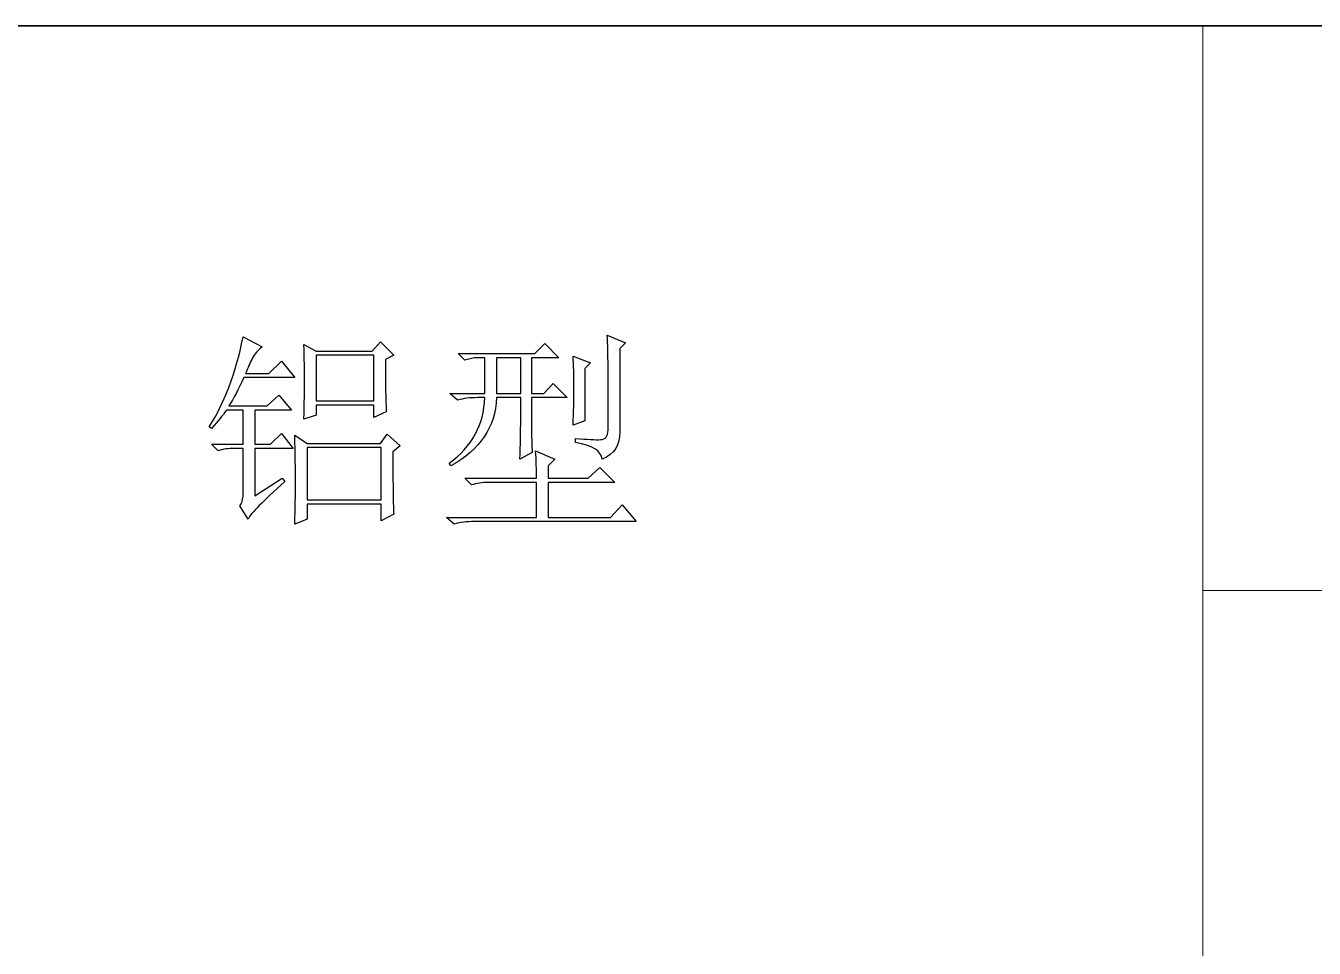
# Model space of a CAD drawing. Header units: millimetres. Extents: x 803 to 1266, y 444 to 714.
# Drawn here: x 914.32 to 945.05, y 469.71 to 491.73 of the extents above; entities that cross this region are included whole.
import ezdxf

# ---------------------------------------------------------------- set-up
doc = ezdxf.new("R2010")
doc.units = ezdxf.units.MM
doc.layers.add('layer 1', color=7, linetype='CONTINUOUS')

msp = doc.modelspace()

# ---------------------------------------------------------------- linework, layer by layer
at = {"layer": 'layer 1', "lineweight": 35}
msp.add_open_spline([(1000.226, 491.728), (1000.226, 491.728), (826.729, 491.728), (826.729, 491.728)], degree=3, dxfattribs=at)
at = {"layer": 'layer 1', "color": 1, "lineweight": 9}
for points in [[(942.394, 491.728), (942.394, 491.728), (942.394, 491.728), (942.394, 491.728)], [(942.394, 491.728), (942.394, 491.728), (942.394, 451.293), (942.394, 451.293)], [(1000.226, 478.249), (1000.226, 478.249), (942.394, 478.249), (942.394, 478.249)]]:
    msp.add_open_spline(points, degree=3, dxfattribs=at)
at = {"layer": 'layer 1', "color": 250}
for points, knots in [([(919.785, 480.512), (919.785, 480.512), (919.785, 481.643), (919.785, 481.643), (919.785, 481.643), (919.785, 481.643), (920.698, 481.643), (920.698, 481.643), (920.698, 481.643), (920.698, 481.643), (920.42, 481.999), (920.42, 481.999), (920.42, 481.999), (920.42, 481.999), (920.162, 481.742), (920.162, 481.742), (920.162, 481.742), (920.162, 481.742), (919.785, 481.742), (919.785, 481.742), (919.785, 481.742), (919.785, 481.742), (919.785, 482.556), (919.785, 482.556), (919.785, 482.556), (919.785, 482.556), (920.658, 482.556), (920.658, 482.556), (920.658, 482.556), (920.658, 482.556), (920.361, 482.913), (920.361, 482.913), (920.361, 482.913), (920.361, 482.913), (920.082, 482.655), (920.082, 482.655), (920.082, 482.655), (920.082, 482.655), (919.169, 482.655), (919.169, 482.655), (919.169, 482.655), (919.275, 482.827), (919.395, 483.052), (919.527, 483.33), (919.527, 483.33), (919.527, 483.33), (920.737, 483.33), (920.737, 483.33), (920.737, 483.33), (920.737, 483.33), (920.42, 483.726), (920.42, 483.726), (920.42, 483.726), (920.42, 483.726), (920.122, 483.429), (920.122, 483.429), (920.122, 483.429), (920.122, 483.429), (919.566, 483.429), (919.566, 483.429), (919.566, 483.429), (919.62, 483.561), (919.672, 483.68), (919.726, 483.786), (919.726, 483.786), (919.778, 483.892), (919.858, 483.984), (919.963, 484.064), (919.963, 484.064), (919.963, 484.064), (919.507, 484.302), (919.507, 484.302), (919.507, 484.302), (919.322, 483.402), (919.051, 482.688), (918.694, 482.159), (918.694, 482.159), (918.694, 482.159), (918.753, 482.119), (918.753, 482.119), (918.753, 482.119), (918.898, 482.278), (919.018, 482.423), (919.11, 482.556), (919.11, 482.556), (919.11, 482.556), (919.507, 482.556), (919.507, 482.556), (919.507, 482.556), (919.507, 482.556), (919.507, 481.742), (919.507, 481.742), (919.507, 481.742), (919.507, 481.742), (918.753, 481.742), (918.753, 481.742), (918.753, 481.742), (918.753, 481.742), (918.912, 481.583), (918.912, 481.583), (918.912, 481.583), (919.03, 481.623), (919.163, 481.643), (919.308, 481.643), (919.308, 481.643), (919.308, 481.643), (919.507, 481.643), (919.507, 481.643), (919.507, 481.643), (919.507, 481.643), (919.507, 480.551), (919.507, 480.551), (919.507, 480.551), (919.507, 480.419), (919.481, 480.326), (919.428, 480.273), (919.428, 480.273), (919.428, 480.273), (919.626, 479.956), (919.626, 479.956), (919.626, 479.956), (919.693, 480.089), (919.983, 480.386), (920.499, 480.849), (920.499, 480.849), (920.499, 480.849), (920.439, 480.928), (920.439, 480.928), (920.439, 480.928), (920.439, 480.928), (919.785, 480.512), (919.785, 480.512)], [0, 0, 0, 0, 0.030303, 0.030303, 0.030303, 0.030303, 0.060606, 0.060606, 0.060606, 0.060606, 0.090909, 0.090909, 0.090909, 0.090909, 0.121212, 0.121212, 0.121212, 0.121212, 0.151515, 0.151515, 0.151515, 0.151515, 0.181818, 0.181818, 0.181818, 0.181818, 0.212121, 0.212121, 0.212121, 0.212121, 0.242424, 0.242424, 0.242424, 0.242424, 0.272727, 0.272727, 0.272727, 0.272727, 0.30303, 0.30303, 0.30303, 0.30303, 0.333333, 0.333333, 0.333333, 0.333333, 0.363636, 0.363636, 0.363636, 0.363636, 0.393939, 0.393939, 0.393939, 0.393939, 0.424242, 0.424242, 0.424242, 0.424242, 0.454545, 0.454545, 0.454545, 0.454545, 0.484848, 0.484848, 0.484848, 0.484848, 0.515152, 0.515152, 0.515152, 0.515152, 0.545455, 0.545455, 0.545455, 0.545455, 0.575758, 0.575758, 0.575758, 0.575758, 0.606061, 0.606061, 0.606061, 0.606061, 0.636364, 0.636364, 0.636364, 0.636364, 0.666667, 0.666667, 0.666667, 0.666667, 0.69697, 0.69697, 0.69697, 0.69697, 0.727273, 0.727273, 0.727273, 0.727273, 0.757576, 0.757576, 0.757576, 0.757576, 0.787879, 0.787879, 0.787879, 0.787879, 0.818182, 0.818182, 0.818182, 0.818182, 0.848485, 0.848485, 0.848485, 0.848485, 0.878788, 0.878788, 0.878788, 0.878788, 0.909091, 0.909091, 0.909091, 0.909091, 0.939394, 0.939394, 0.939394, 0.939394, 0.969697, 0.969697, 0.969697, 0.969697, 1, 1, 1, 1]), ([(928.191, 484.341), (928.204, 484.103), (928.21, 483.899), (928.21, 483.726), (928.21, 483.726), (928.21, 483.726), (928.21, 482.079), (928.21, 482.079), (928.21, 482.079), (928.21, 481.933), (928.151, 481.857), (928.032, 481.851), (928.032, 481.851), (927.913, 481.844), (927.715, 481.855), (927.436, 481.881), (927.436, 481.881), (927.436, 481.881), (927.436, 481.782), (927.436, 481.782), (927.436, 481.782), (927.833, 481.715), (928.045, 481.583), (928.071, 481.385), (928.071, 481.385), (928.363, 481.503), (928.501, 481.722), (928.489, 482.039), (928.489, 482.039), (928.489, 482.039), (928.489, 484.024), (928.489, 484.024), (928.489, 484.024), (928.489, 484.024), (928.627, 484.163), (928.627, 484.163), (928.627, 484.163), (928.627, 484.163), (928.191, 484.341), (928.191, 484.341)], [0, 0, 0, 0, 0.1, 0.1, 0.1, 0.1, 0.2, 0.2, 0.2, 0.2, 0.3, 0.3, 0.3, 0.3, 0.4, 0.4, 0.4, 0.4, 0.5, 0.5, 0.5, 0.5, 0.6, 0.6, 0.6, 0.6, 0.7, 0.7, 0.7, 0.7, 0.8, 0.8, 0.8, 0.8, 0.9, 0.9, 0.9, 0.9, 1, 1, 1, 1]), ([(922.622, 482.674), (922.622, 482.674), (922.622, 482.377), (922.622, 482.377), (922.622, 482.377), (922.622, 482.377), (922.92, 482.516), (922.92, 482.516), (922.92, 482.516), (922.907, 482.794), (922.901, 483.21), (922.901, 483.766), (922.901, 483.766), (922.901, 483.766), (923.099, 483.865), (923.099, 483.865), (923.099, 483.865), (923.099, 483.865), (922.781, 484.183), (922.781, 484.183), (922.781, 484.183), (922.781, 484.183), (922.583, 483.965), (922.583, 483.965), (922.583, 483.965), (922.583, 483.965), (921.253, 483.965), (921.253, 483.965), (921.253, 483.965), (921.253, 483.965), (920.956, 484.123), (920.956, 484.123), (920.956, 484.123), (920.968, 483.779), (920.975, 483.495), (920.975, 483.269), (920.975, 483.269), (920.975, 483.045), (920.968, 482.734), (920.956, 482.337), (920.956, 482.337), (920.956, 482.337), (921.253, 482.436), (921.253, 482.436), (921.253, 482.436), (921.253, 482.436), (921.253, 482.674), (921.253, 482.674), (921.253, 482.674), (921.253, 482.674), (922.622, 482.674), (922.622, 482.674)], [0, 0, 0, 0, 0.076923, 0.076923, 0.076923, 0.076923, 0.153846, 0.153846, 0.153846, 0.153846, 0.230769, 0.230769, 0.230769, 0.230769, 0.307692, 0.307692, 0.307692, 0.307692, 0.384615, 0.384615, 0.384615, 0.384615, 0.461538, 0.461538, 0.461538, 0.461538, 0.538462, 0.538462, 0.538462, 0.538462, 0.615385, 0.615385, 0.615385, 0.615385, 0.692308, 0.692308, 0.692308, 0.692308, 0.769231, 0.769231, 0.769231, 0.769231, 0.846154, 0.846154, 0.846154, 0.846154, 0.923077, 0.923077, 0.923077, 0.923077, 1, 1, 1, 1]), ([(926.107, 481.385), (926.107, 481.385), (926.405, 481.543), (926.405, 481.543), (926.405, 481.543), (926.391, 481.715), (926.385, 481.933), (926.385, 482.198), (926.385, 482.198), (926.385, 482.198), (926.385, 482.853), (926.385, 482.853), (926.385, 482.853), (926.385, 482.853), (927.238, 482.853), (927.238, 482.853), (927.238, 482.853), (927.238, 482.853), (926.901, 483.191), (926.901, 483.191), (926.901, 483.191), (926.901, 483.191), (926.683, 482.952), (926.683, 482.952), (926.683, 482.952), (926.683, 482.952), (926.385, 482.952), (926.385, 482.952), (926.385, 482.952), (926.385, 482.952), (926.385, 483.805), (926.385, 483.805), (926.385, 483.805), (926.385, 483.805), (927.04, 483.805), (927.04, 483.805), (927.04, 483.805), (927.04, 483.805), (926.702, 484.143), (926.702, 484.143), (926.702, 484.143), (926.702, 484.143), (926.464, 483.904), (926.464, 483.904), (926.464, 483.904), (926.464, 483.904), (924.639, 483.904), (924.639, 483.904), (924.639, 483.904), (924.639, 483.904), (924.797, 483.746), (924.797, 483.746), (924.797, 483.746), (924.797, 483.746), (925.016, 483.805), (925.016, 483.805), (925.016, 483.805), (925.016, 483.805), (925.274, 483.805), (925.274, 483.805), (925.274, 483.805), (925.274, 483.805), (925.274, 482.952), (925.274, 482.952), (925.274, 482.952), (925.274, 482.952), (924.44, 482.952), (924.44, 482.952), (924.44, 482.952), (924.44, 482.952), (924.619, 482.794), (924.619, 482.794), (924.619, 482.794), (924.764, 482.833), (924.923, 482.853), (925.095, 482.853), (925.095, 482.853), (925.095, 482.853), (925.274, 482.853), (925.274, 482.853), (925.274, 482.853), (925.247, 482.205), (924.963, 481.682), (924.42, 481.286), (924.42, 481.286), (924.42, 481.286), (924.46, 481.226), (924.46, 481.226), (924.46, 481.226), (925.161, 481.609), (925.525, 482.152), (925.552, 482.853), (925.552, 482.853), (925.552, 482.853), (926.127, 482.853), (926.127, 482.853), (926.127, 482.853), (926.127, 482.853), (926.127, 482.198), (926.127, 482.198), (926.127, 482.198), (926.127, 482.013), (926.121, 481.742), (926.107, 481.385)], [0, 0, 0, 0, 0.038462, 0.038462, 0.038462, 0.038462, 0.076923, 0.076923, 0.076923, 0.076923, 0.115385, 0.115385, 0.115385, 0.115385, 0.153846, 0.153846, 0.153846, 0.153846, 0.192308, 0.192308, 0.192308, 0.192308, 0.230769, 0.230769, 0.230769, 0.230769, 0.269231, 0.269231, 0.269231, 0.269231, 0.307692, 0.307692, 0.307692, 0.307692, 0.346154, 0.346154, 0.346154, 0.346154, 0.384615, 0.384615, 0.384615, 0.384615, 0.423077, 0.423077, 0.423077, 0.423077, 0.461538, 0.461538, 0.461538, 0.461538, 0.5, 0.5, 0.5, 0.5, 0.538462, 0.538462, 0.538462, 0.538462, 0.576923, 0.576923, 0.576923, 0.576923, 0.615385, 0.615385, 0.615385, 0.615385, 0.653846, 0.653846, 0.653846, 0.653846, 0.692308, 0.692308, 0.692308, 0.692308, 0.730769, 0.730769, 0.730769, 0.730769, 0.769231, 0.769231, 0.769231, 0.769231, 0.807692, 0.807692, 0.807692, 0.807692, 0.846154, 0.846154, 0.846154, 0.846154, 0.884615, 0.884615, 0.884615, 0.884615, 0.923077, 0.923077, 0.923077, 0.923077, 0.961538, 0.961538, 0.961538, 0.961538, 1, 1, 1, 1]), ([(921.253, 483.865), (921.253, 483.865), (922.622, 483.865), (922.622, 483.865), (922.622, 483.865), (922.622, 483.865), (922.622, 482.773), (922.622, 482.773), (922.622, 482.773), (922.622, 482.773), (921.253, 482.773), (921.253, 482.773), (921.253, 482.773), (921.253, 482.773), (921.253, 483.865), (921.253, 483.865)], [0, 0, 0, 0, 0.25, 0.25, 0.25, 0.25, 0.5, 0.5, 0.5, 0.5, 0.75, 0.75, 0.75, 0.75, 1, 1, 1, 1]), ([(925.552, 483.805), (925.552, 483.805), (926.127, 483.805), (926.127, 483.805), (926.127, 483.805), (926.127, 483.805), (926.127, 482.952), (926.127, 482.952), (926.127, 482.952), (926.127, 482.952), (925.552, 482.952), (925.552, 482.952), (925.552, 482.952), (925.552, 482.952), (925.552, 483.805), (925.552, 483.805)], [0, 0, 0, 0, 0.25, 0.25, 0.25, 0.25, 0.5, 0.5, 0.5, 0.5, 0.75, 0.75, 0.75, 0.75, 1, 1, 1, 1]), ([(927.377, 482.198), (927.377, 482.198), (927.655, 482.297), (927.655, 482.297), (927.655, 482.297), (927.655, 482.297), (927.655, 483.548), (927.655, 483.548), (927.655, 483.548), (927.655, 483.548), (927.794, 483.687), (927.794, 483.687), (927.794, 483.687), (927.794, 483.687), (927.377, 483.845), (927.377, 483.845), (927.377, 483.845), (927.391, 483.634), (927.397, 483.382), (927.397, 483.091), (927.397, 483.091), (927.397, 482.8), (927.391, 482.502), (927.377, 482.198)], [0, 0, 0, 0, 0.166667, 0.166667, 0.166667, 0.166667, 0.333333, 0.333333, 0.333333, 0.333333, 0.5, 0.5, 0.5, 0.5, 0.666667, 0.666667, 0.666667, 0.666667, 0.833333, 0.833333, 0.833333, 0.833333, 1, 1, 1, 1]), ([(922.801, 480.313), (922.801, 480.313), (922.801, 479.916), (922.801, 479.916), (922.801, 479.916), (922.801, 479.916), (923.099, 480.075), (923.099, 480.075), (923.099, 480.075), (923.085, 480.379), (923.079, 480.875), (923.079, 481.563), (923.079, 481.563), (923.079, 481.563), (923.257, 481.702), (923.257, 481.702), (923.257, 481.702), (923.257, 481.702), (922.94, 481.98), (922.94, 481.98), (922.94, 481.98), (922.94, 481.98), (922.781, 481.762), (922.781, 481.762), (922.781, 481.762), (922.781, 481.762), (921.035, 481.762), (921.035, 481.762), (921.035, 481.762), (921.035, 481.762), (920.737, 481.96), (920.737, 481.96), (920.737, 481.96), (920.751, 481.51), (920.757, 481.137), (920.757, 480.839), (920.757, 480.839), (920.757, 480.541), (920.751, 480.207), (920.737, 479.837), (920.737, 479.837), (920.737, 479.837), (921.035, 479.956), (921.035, 479.956), (921.035, 479.956), (921.035, 479.956), (921.035, 480.313), (921.035, 480.313), (921.035, 480.313), (921.035, 480.313), (922.801, 480.313), (922.801, 480.313)], [0, 0, 0, 0, 0.076923, 0.076923, 0.076923, 0.076923, 0.153846, 0.153846, 0.153846, 0.153846, 0.230769, 0.230769, 0.230769, 0.230769, 0.307692, 0.307692, 0.307692, 0.307692, 0.384615, 0.384615, 0.384615, 0.384615, 0.461538, 0.461538, 0.461538, 0.461538, 0.538462, 0.538462, 0.538462, 0.538462, 0.615385, 0.615385, 0.615385, 0.615385, 0.692308, 0.692308, 0.692308, 0.692308, 0.769231, 0.769231, 0.769231, 0.769231, 0.846154, 0.846154, 0.846154, 0.846154, 0.923077, 0.923077, 0.923077, 0.923077, 1, 1, 1, 1]), ([(921.035, 481.662), (921.035, 481.662), (922.801, 481.662), (922.801, 481.662), (922.801, 481.662), (922.801, 481.662), (922.801, 480.412), (922.801, 480.412), (922.801, 480.412), (922.801, 480.412), (921.035, 480.412), (921.035, 480.412), (921.035, 480.412), (921.035, 480.412), (921.035, 481.662), (921.035, 481.662)], [0, 0, 0, 0, 0.25, 0.25, 0.25, 0.25, 0.5, 0.5, 0.5, 0.5, 0.75, 0.75, 0.75, 0.75, 1, 1, 1, 1]), ([(926.504, 480.928), (926.504, 480.928), (924.797, 480.928), (924.797, 480.928), (924.797, 480.928), (924.797, 480.928), (924.956, 480.769), (924.956, 480.769), (924.956, 480.769), (925.075, 480.809), (925.208, 480.829), (925.353, 480.829), (925.353, 480.829), (925.353, 480.829), (926.504, 480.829), (926.504, 480.829), (926.504, 480.829), (926.504, 480.829), (926.504, 479.995), (926.504, 479.995), (926.504, 479.995), (926.504, 479.995), (924.361, 479.995), (924.361, 479.995), (924.361, 479.995), (924.361, 479.995), (924.54, 479.837), (924.54, 479.837), (924.54, 479.837), (924.685, 479.877), (924.844, 479.896), (925.016, 479.896), (925.016, 479.896), (925.016, 479.896), (928.885, 479.896), (928.885, 479.896), (928.885, 479.896), (928.885, 479.896), (928.548, 480.293), (928.548, 480.293), (928.548, 480.293), (928.548, 480.293), (928.27, 479.995), (928.27, 479.995), (928.27, 479.995), (928.27, 479.995), (926.782, 479.995), (926.782, 479.995), (926.782, 479.995), (926.782, 479.995), (926.782, 480.829), (926.782, 480.829), (926.782, 480.829), (926.782, 480.829), (928.369, 480.829), (928.369, 480.829), (928.369, 480.829), (928.369, 480.829), (928.012, 481.186), (928.012, 481.186), (928.012, 481.186), (928.012, 481.186), (927.734, 480.928), (927.734, 480.928), (927.734, 480.928), (927.734, 480.928), (926.782, 480.928), (926.782, 480.928), (926.782, 480.928), (926.782, 480.928), (926.782, 481.226), (926.782, 481.226), (926.782, 481.226), (926.782, 481.226), (926.94, 481.385), (926.94, 481.385), (926.94, 481.385), (926.94, 481.385), (926.484, 481.583), (926.484, 481.583), (926.484, 481.583), (926.497, 481.345), (926.504, 481.127), (926.504, 480.928)], [0, 0, 0, 0, 0.047619, 0.047619, 0.047619, 0.047619, 0.095238, 0.095238, 0.095238, 0.095238, 0.142857, 0.142857, 0.142857, 0.142857, 0.190476, 0.190476, 0.190476, 0.190476, 0.238095, 0.238095, 0.238095, 0.238095, 0.285714, 0.285714, 0.285714, 0.285714, 0.333333, 0.333333, 0.333333, 0.333333, 0.380952, 0.380952, 0.380952, 0.380952, 0.428571, 0.428571, 0.428571, 0.428571, 0.47619, 0.47619, 0.47619, 0.47619, 0.52381, 0.52381, 0.52381, 0.52381, 0.571429, 0.571429, 0.571429, 0.571429, 0.619048, 0.619048, 0.619048, 0.619048, 0.666667, 0.666667, 0.666667, 0.666667, 0.714286, 0.714286, 0.714286, 0.714286, 0.761905, 0.761905, 0.761905, 0.761905, 0.809524, 0.809524, 0.809524, 0.809524, 0.857143, 0.857143, 0.857143, 0.857143, 0.904762, 0.904762, 0.904762, 0.904762, 0.952381, 0.952381, 0.952381, 0.952381, 1, 1, 1, 1])]:
    msp.add_open_spline(points, degree=3, knots=knots, dxfattribs=at)

doc.saveas('drawing.dxf')
